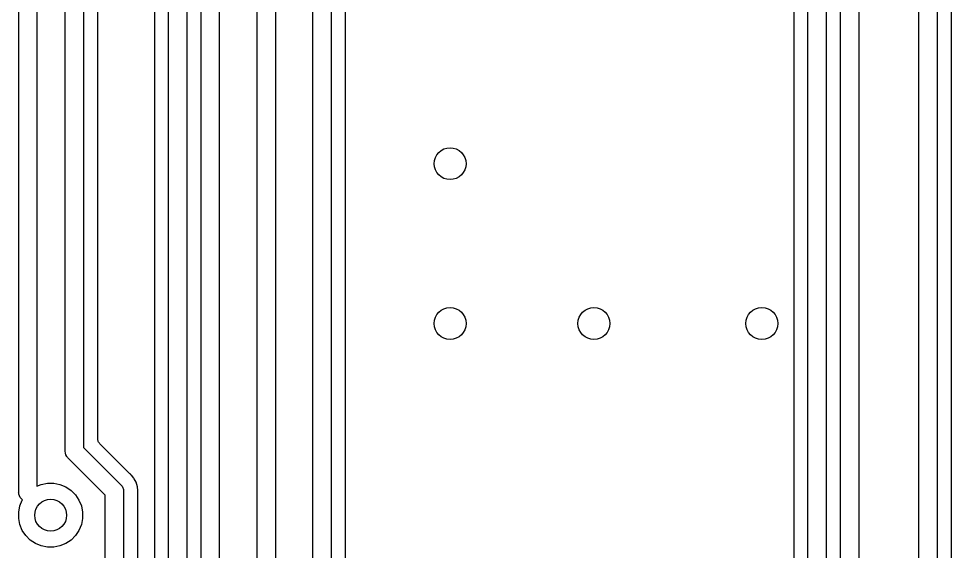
# Model space of a CAD drawing. Extents: x 1.98 to 5.9, y -3.93 to -1.98.
# Drawn here: x 1.9765 to 2.4359, y -2.9587 to -2.6963 of the extents above; entities that cross this region are included whole.
import ezdxf

# ---------------------------------------------------------------- set-up
doc = ezdxf.new("R2010")
doc.units = 0
doc.header["$MEASUREMENT"] = 0
doc.layers.add('BLACK', color=7, linetype='CONTINUOUS')

msp = doc.modelspace()

# ---------------------------------------------------------------- linework, layer by layer
at = {"layer": 'BLACK', "linetype": 'CONTINUOUS'}
for p, q in [((1.97649, -2.92948), (1.97649, -2.31057)), ((1.98549, -2.31221), (1.98549, -2.92669)), ((2.36527, -3.59396), (2.36527, -2.35936)), ((2.37427, -2.361), (2.37427, -3.59231)), ((2.38127, -3.56665), (2.38127, -2.36986)), ((2.39027, -2.3715), (2.39027, -3.56501)), ((2.42889, -2.40203), (2.42889, -3.56032)), ((2.41989, -3.56197), (2.41989, -2.40394)), ((2.35827, -2.42491), (2.35827, -3.59344)), ((2.05931, -2.47582), (2.05931, -3.35744)), ((2.05031, -3.35909), (2.05031, -2.47746)), ((2.04331, -2.48158), (2.04331, -3.35857)), ((2.06631, -3.32649), (2.06631, -2.48437)), ((2.07531, -2.48601), (2.07531, -3.32485)), ((2.43589, -3.55597), (2.43589, -2.51548)), ((2.09393, -3.15807), (2.09393, -2.52261)), ((2.10293, -2.5224), (2.10293, -3.15807)), ((1.99944, -2.90923), (1.99944, -2.52911)), ((2.00844, -2.52747), (2.00844, -2.90758)), ((2.01544, -2.90324), (2.01544, -2.52798)), ((2.12145, -3.22652), (2.12145, -2.54096)), ((2.13045, -2.54382), (2.13045, -3.22816)), ((2.13745, -3.22764), (2.13745, -2.57925)), ((2.01547, -2.90356), (2.01544, -2.90324)), ((2.00844, -2.90758), (2.02665, -2.9258)), ((2.0155, -2.90388), (2.01547, -2.90356)), ((2.0155, -2.9039), (2.0155, -2.90388)), ((2.0155, -2.90392), (2.0155, -2.9039)), ((2.0156, -2.90422), (2.0155, -2.90392)), ((2.01569, -2.90454), (2.0156, -2.90422)), ((2.0157, -2.90455), (2.01569, -2.90454)), ((2.0157, -2.90457), (2.0157, -2.90455)), ((2.01585, -2.90486), (2.0157, -2.90457)), ((2.016, -2.90514), (2.01585, -2.90486)), ((2.01601, -2.90516), (2.016, -2.90514)), ((2.01602, -2.90517), (2.01601, -2.90516)), ((2.01623, -2.90542), (2.01602, -2.90517)), ((2.01643, -2.90568), (2.01623, -2.90542)), ((2.01645, -2.9057), (2.01643, -2.90568)), ((2.01646, -2.90571), (2.01645, -2.9057)), ((2.01645, -2.9057), (2.01645, -2.9057)), ((2.01645, -2.9057), (2.01645, -2.9057)), ((2.03123, -2.92048), (2.01646, -2.90571)), ((1.99942, -2.90945), (1.99944, -2.90923)), ((1.9995, -2.91033), (1.99942, -2.90945)), ((1.99975, -2.91114), (1.9995, -2.91033)), ((1.99976, -2.91118), (1.99975, -2.91114)), ((2.00018, -2.91196), (1.99976, -2.91118)), ((2.00039, -2.91222), (2.00018, -2.91196)), ((2.0006, -2.91247), (2.00039, -2.91222)), ((2.00074, -2.91265), (2.0006, -2.91247)), ((2.0006, -2.91247), (2.0006, -2.91247)), ((2.00091, -2.91279), (2.00074, -2.91265)), ((2.01912, -2.931), (2.00091, -2.91279)), ((2.03135, -2.92057), (2.03123, -2.92048)), ((2.03145, -2.92068), (2.03135, -2.92057)), ((2.03149, -2.92071), (2.03145, -2.92068)), ((2.03179, -2.92096), (2.03149, -2.92071)), ((2.03204, -2.92127), (2.03179, -2.92096)), ((2.03323, -2.92271), (2.03204, -2.92127)), ((2.03204, -2.92127), (2.03204, -2.92127)), ((1.98549, -2.92669), (1.98764, -2.9258)), ((1.98764, -2.9258), (1.99069, -2.9252)), ((1.99069, -2.9252), (1.99379, -2.9252)), ((1.99379, -2.9252), (1.99683, -2.9258)), ((1.99683, -2.9258), (1.9997, -2.92699)), ((2.02665, -2.9258), (2.02682, -2.92594)), ((2.02682, -2.92594), (2.02738, -2.92662)), ((2.03337, -2.92297), (2.03323, -2.92271)), ((2.0343, -2.92471), (2.03337, -2.92297)), ((2.03496, -2.92688), (2.0343, -2.92471)), ((1.97647, -2.9297), (1.97649, -2.92948)), ((1.97649, -2.92992), (1.97647, -2.9297)), ((1.97655, -2.93058), (1.97649, -2.92992)), ((1.97649, -2.92992), (1.97649, -2.92992)), ((1.97681, -2.93143), (1.97655, -2.93058)), ((1.9997, -2.92699), (2.00228, -2.92871)), ((2.00228, -2.92871), (2.00447, -2.93091)), ((2.00447, -2.93091), (2.00619, -2.93349)), ((2.01912, -2.97058), (2.01912, -2.931)), ((2.02738, -2.92662), (2.0278, -2.9274)), ((2.0278, -2.9274), (2.02789, -2.92772)), ((2.02789, -2.92772), (2.02805, -2.92822)), ((2.02805, -2.92822), (2.02806, -2.92825)), ((2.02806, -2.92825), (2.02812, -2.92891)), ((2.02812, -2.92891), (2.02812, -2.92891)), ((2.02812, -2.92891), (2.02814, -2.92913)), ((2.02814, -2.92913), (2.02812, -2.92935)), ((2.02812, -2.92935), (2.02812, -2.97222)), ((2.03514, -2.92874), (2.03496, -2.92688)), ((2.03512, -2.92982), (2.03514, -2.92967)), ((2.03512, -2.92987), (2.03512, -2.92982)), ((2.03512, -2.9717), (2.03512, -2.92987)), ((2.03518, -2.92913), (2.03514, -2.92874)), ((2.03514, -2.92874), (2.03514, -2.92874)), ((2.03514, -2.92953), (2.03518, -2.92913)), ((2.03514, -2.92967), (2.03514, -2.92953)), ((1.97723, -2.93221), (1.97681, -2.93143)), ((1.97709, -2.93635), (1.97828, -2.93349)), ((1.97779, -2.93289), (1.97723, -2.93221)), ((1.97796, -2.93304), (1.97779, -2.93289)), ((1.97833, -2.93341), (1.97796, -2.93304)), ((1.97828, -2.93349), (1.97833, -2.93341)), ((2.00619, -2.93349), (2.00738, -2.93635)), ((1.97649, -2.93939), (1.97709, -2.93635)), ((1.97649, -2.9425), (1.97649, -2.93939)), ((2.00738, -2.93635), (2.00798, -2.93939)), ((2.00798, -2.93939), (2.00798, -2.9425)), ((1.97709, -2.94554), (1.97649, -2.9425)), ((2.00798, -2.9425), (2.00738, -2.94554)), ((1.97828, -2.9484), (1.97709, -2.94554)), ((1.98, -2.95098), (1.97828, -2.9484)), ((2.00619, -2.9484), (2.00447, -2.95098)), ((2.00738, -2.94554), (2.00619, -2.9484)), ((1.9822, -2.95318), (1.98, -2.95098)), ((1.98478, -2.9549), (1.9822, -2.95318)), ((2.00228, -2.95318), (1.9997, -2.9549)), ((2.00447, -2.95098), (2.00228, -2.95318)), ((1.98764, -2.95609), (1.98478, -2.9549)), ((1.99069, -2.95669), (1.98764, -2.95609)), ((1.99379, -2.95669), (1.99069, -2.95669)), ((1.99683, -2.95609), (1.99379, -2.95669)), ((1.9997, -2.9549), (1.99683, -2.95609))]:
    msp.add_line(p, q, dxfattribs=at)
at = {"layer": 'BLACK'}
for centre in [(2.18898, -2.76772), (2.18898, -2.84646), (2.25984, -2.84646), (2.34252, -2.84646), (1.99224, -2.94094)]:
    msp.add_circle(centre, 0.00787, dxfattribs=at)

doc.saveas('drawing.dxf')
